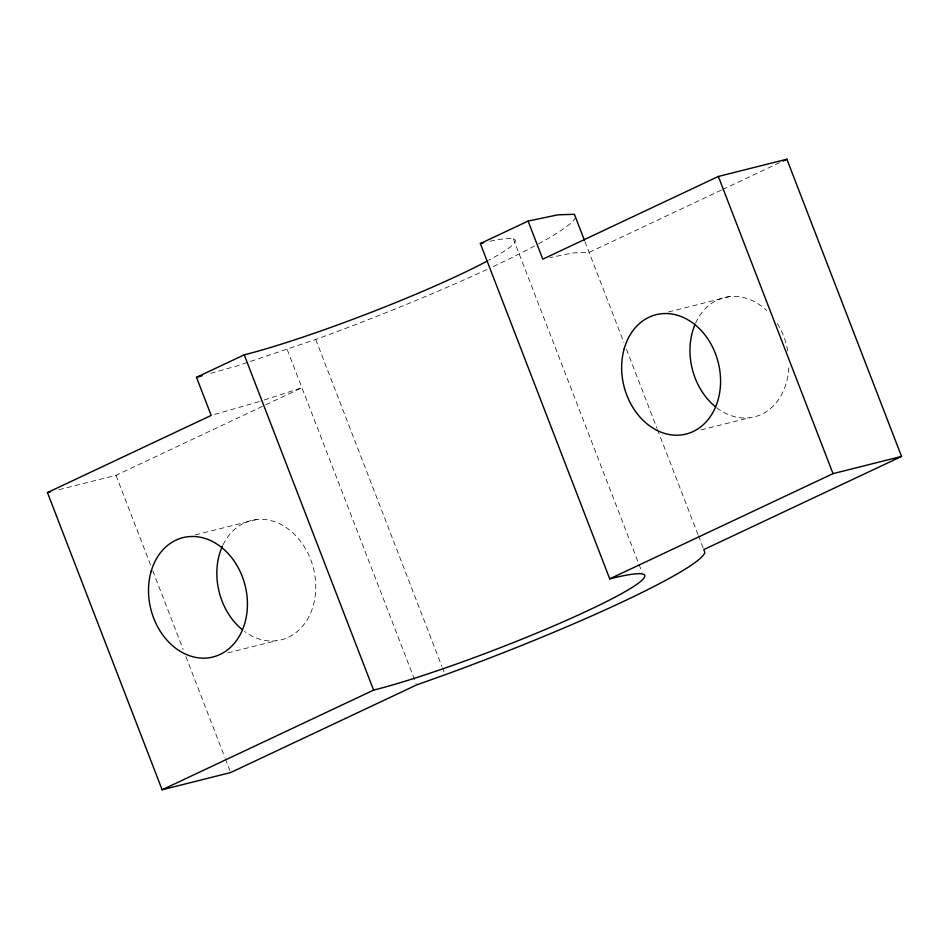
<?xml version="1.0" encoding="UTF-8"?>
<svg xmlns="http://www.w3.org/2000/svg" width="949" height="949" viewBox="0 0 949 949"><rect width="100%" height="100%" fill="white"/><g stroke="black" fill="none" stroke-linecap="round" stroke-linejoin="round"><path stroke-width="0.71" stroke-dasharray="4.75 3.56" d="M58.874 489.708L115.98 475.354L264.474 405.389M265.815 404.76L301.936 387.738L260.584 401.166M721.394 190.085L589.115 252.41L572.615 252.92L549.898 257.677M722.735 189.456L780.197 162.374M210.666 373.337L237.618 365.745L315.732 339.457A239.563 22.551 -21.1 0 0 486.932 269.492M259.207 401.605L212.612 415.021M668.381 311.972L729.591 296.598M195.245 534.916L256.455 519.542M700.872 429.968L749.271 417.797M227.748 652.912L276.135 640.741M584.916 241.532L623.92 342.625M626.447 349.173L656.933 428.177M657.467 429.553L697.93 534.417M698.452 535.782L703.256 548.225M513.338 238.757L642.034 572.283M315.732 339.457L441.914 666.471M442.448 667.847L444.037 671.987M287.239 349.635L416.077 683.541M115.98 475.354L150.654 565.201M152.789 570.74L183.193 649.531M185.85 656.435L224.794 757.338M225.328 758.726L230.121 771.169M575.474 217.06A239.563 22.551 -21.1 0 1 538.403 243.905M534.643 245.933A239.563 22.551 -21.1 0 1 491.938 267.155M489.898 241.307A164.082 15.445 -21.1 0 1 488.64 260.287M788.797 367.702A61.531 48.601 75.9 0 1 716.566 407.667M695.57 323.218A61.531 48.601 75.9 0 1 766.745 310.548M777.255 323.443A61.531 48.601 75.9 0 1 787.907 351.842M223.051 544.845A61.531 48.601 75.9 0 1 289.54 529.969A61.531 48.601 75.9 0 1 310.359 613.683A61.531 48.601 75.9 0 1 244.593 631.488"/><path stroke-width="1.42" d="M162.125 789.77L373.598 690.125A164.082 15.445 -21.1 0 0 589.27 609.958A164.082 15.445 -21.1 0 0 609.732 578.854L480.36 243.561L528.095 221.07L542.792 259.172L718.346 176.455L786.875 159.23L901.55 456.422L703.79 549.601L704.846 552.354A239.563 22.551 -21.1 0 1 445.105 674.751L416.611 684.929L230.654 772.545L162.125 789.77L47.45 492.578L211.188 415.425L196.49 377.322L244.225 354.831A164.082 15.445 -21.1 0 0 487.122 261.105M782.866 161.116L786.875 159.23M609.732 578.854L833.02 473.646L901.55 456.422M196.49 377.322L202.161 375.733M47.45 492.578L50.309 491.867M528.095 221.07L557.917 214.818L574.406 214.308L584.382 240.168M718.346 176.455L833.02 473.646M244.225 354.831L373.598 690.125M480.36 243.561A164.082 15.445 -21.1 0 1 483.67 242.742M715.416 406.753A61.531 48.601 75.9 0 1 694.976 324.558M242.292 629.697A61.531 48.601 75.9 0 1 222.434 546.161M151.069 571.654A61.531 48.601 75.9 0 0 207.819 657.918A61.531 48.601 75.9 0 0 235.032 562.366A61.531 48.601 75.9 0 0 151.069 571.654M624.205 348.71A61.531 48.601 75.9 0 0 680.955 434.974A61.531 48.601 75.9 0 0 708.168 339.422A61.531 48.601 75.9 0 0 624.205 348.71"/></g></svg>
